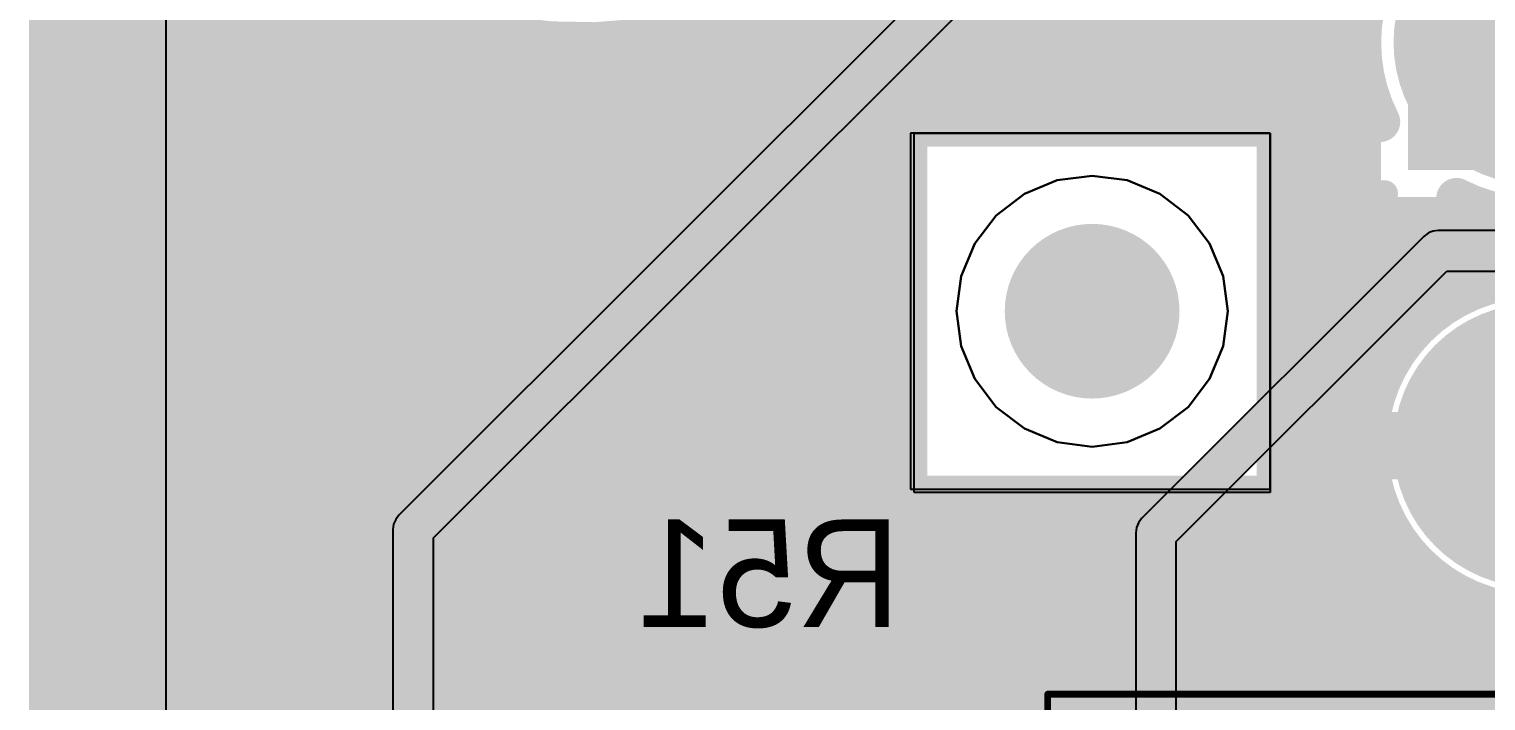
# Model space of a CAD drawing. Header units: millimetres. Extents: x 0.11 to 5.67, y 0.55 to 4.24.
# Drawn here: x 0.6828 to 1.1094, y 3.6959 to 3.8927 of the extents above; entities that cross this region are included whole.
import ezdxf

# ---------------------------------------------------------------- set-up
doc = ezdxf.new("R2010")
doc.units = ezdxf.units.MM
doc.header["$MEASUREMENT"] = 0
for name, color, linetype in [('BottomLayer', 5, 'Continuous'), ('BottomOverlay', 54, 'Continuous'), ('BottomPaste', 16, 'Continuous'), ('BottomSolder', 6, 'Continuous'), ('InternalPlane1', 76, 'Continuous'), ('InternalPlane2', 16, 'Continuous'), ('KeepOutLayer', 6, 'Continuous'), ('Mechanical1', 6, 'Continuous'), ('Mechanical3', 76, 'Continuous'), ('MultiLayer', 9, 'Continuous'), ('PadHoleLayer', 156, 'Continuous'), ('TopLayer', 1, 'Continuous'), ('TopOverlay', 2, 'Continuous'), ('TopSolder', 216, 'Continuous')]:
    doc.layers.add(name, color=color, linetype=linetype)

# ---------------------------------------------------------------- blocks, each defined once
blk = doc.blocks.new('REPER1_2_19')
at = {"layer": 'TopLayer'}
for p, q in [((-0.05315, 0.05217), (-0.05315, -0.05217)), ((0.05217, 0.05217), (-0.05315, 0.05217)), ((0.05217, -0.05217), (0.05217, 0.05217)), ((-0.05315, -0.05217), (0.05217, -0.05217))]:
    blk.add_line(p, q, dxfattribs=at)
at = {"layer": 'TopLayer', "const_width": 0.02362}
blk.add_lwpolyline([(-0.01181, 0, 1), (0.01181, 0, 1)], format="xyb", close=True, dxfattribs=at)
at = {"layer": 'TopSolder'}
for p, q in [((0, 0.03971), (-0.01028, 0.03836)), ((0, 0.03971), (0, 0.03971)), ((0.01028, 0.03836), (0, 0.03971)), ((-0.01985, 0.03439), (-0.02808, 0.02808)), ((-0.01028, 0.03836), (-0.01985, 0.03439)), ((0.01985, 0.03439), (0.01028, 0.03836)), ((0.02808, 0.02808), (0.01985, 0.03439)), ((-0.02808, 0.02808), (-0.03439, 0.01985)), ((0.03439, 0.01985), (0.02808, 0.02808)), ((-0.03439, 0.01985), (-0.03836, 0.01028)), ((0.03836, 0.01028), (0.03439, 0.01985)), ((-0.03836, 0.01028), (-0.03971, 0)), ((0.03971, 0), (0.03836, 0.01028)), ((-0.03971, 0), (-0.03836, -0.01028)), ((0.03836, -0.01028), (0.03971, 0)), ((-0.03836, -0.01028), (-0.03439, -0.01985)), ((0.03439, -0.01985), (0.03836, -0.01028)), ((-0.03439, -0.01985), (-0.02808, -0.02808)), ((0.02808, -0.02808), (0.03439, -0.01985)), ((-0.02808, -0.02808), (-0.01985, -0.03439)), ((0.01985, -0.03439), (0.02808, -0.02808)), ((-0.01985, -0.03439), (-0.01028, -0.03836)), ((-0.01028, -0.03836), (0, -0.03971)), ((0, -0.03971), (0.01028, -0.03836)), ((0.01028, -0.03836), (0.01985, -0.03439)), ((0, -0.03971), (0, -0.03971))]:
    blk.add_line(p, q, dxfattribs=at)
at = {"layer": 'TopSolder', "const_width": 0.02559}
blk.add_lwpolyline([(-0.0128, 0, 1), (0.0128, 0, 1)], format="xyb", close=True, dxfattribs=at)
blk = doc.blocks.new('MIF2X01PRP_41')
at = {"layer": 'BottomLayer', "const_width": 0.03543}
blk.add_lwpolyline([(-0.01772, 0.11811, 1), (0.01772, 0.11811, 1)], format="xyb", close=True, dxfattribs=at)
at = {"layer": 'BottomLayer'}
blk.add_solid([(-0.03543, -0.03543), (0.03543, -0.03543), (-0.03543, 0.03543), (0.03543, 0.03543)], dxfattribs=at)
at = {"layer": 'BottomSolder', "const_width": 0.0374}
blk.add_lwpolyline([(-0.0187, 0.11811, 1), (0.0187, 0.11811, 1)], format="xyb", close=True, dxfattribs=at)
at = {"layer": 'BottomSolder'}
blk.add_solid([(-0.0374, -0.0374), (0.0374, -0.0374), (-0.0374, 0.0374), (0.0374, 0.0374)], dxfattribs=at)
at = {"layer": 'InternalPlane1', "const_width": 0.04165}
for points in [[(-0.02083, 0.11811, 1), (0.02083, 0.11811, 1)], [(-0.02083, 0, 1), (0.02083, 0, 1)]]:
    blk.add_lwpolyline(points, format="xyb", close=True, dxfattribs=at)
at = {"layer": 'InternalPlane2', "const_width": 0.01181}
for points in [[(-0.02324, 0.16371, -0.240079), (0.02324, 0.16371)], [(0.0456, 0.14135, -0.240079), (0.0456, 0.09487)], [(0.02324, 0.07251, -0.240079), (-0.02324, 0.07251)], [(-0.02324, 0.0456, -0.240079), (0.02324, 0.0456)], [(0.0456, 0.02324, -0.240079), (0.0456, -0.02324)]]:
    blk.add_lwpolyline(points, format="xyb", dxfattribs=at)
at = {"layer": 'InternalPlane2', "const_width": 0.00591}
for points in [[(0.02028, 0.16371, 1), (0.02619, 0.16371, 1)], [(0.04265, 0.14135, 1), (0.04856, 0.14135, 1)], [(0.04265, 0.09487, 1), (0.04856, 0.09487, 1)], [(0.02028, 0.07251, 1), (0.02619, 0.07251, 1)], [(0.02028, 0.0456, 1), (0.02619, 0.0456, 1)], [(0.04265, 0.02324, 1), (0.04856, 0.02324, 1)]]:
    blk.add_lwpolyline(points, format="xyb", close=True, dxfattribs=at)
at = {"layer": 'MultiLayer', "const_width": 0.03543}
blk.add_lwpolyline([(-0.01772, 0.11811, 1), (0.01772, 0.11811, 1)], format="xyb", close=True, dxfattribs=at)
at = {"layer": 'MultiLayer'}
blk.add_solid([(-0.03543, -0.03543), (0.03543, -0.03543), (-0.03543, 0.03543), (0.03543, 0.03543)], dxfattribs=at)
at = {"layer": 'PadHoleLayer', "const_width": 0.02165}
for points in [[(-0.01083, 0.11811, 1), (0.01083, 0.11811, 1)], [(-0.01083, 0, 1), (0.01083, 0, 1)]]:
    blk.add_lwpolyline(points, format="xyb", close=True, dxfattribs=at)
at = {"layer": 'TopLayer', "const_width": 0.03543}
blk.add_lwpolyline([(-0.01772, 0.11811, 1), (0.01772, 0.11811, 1)], format="xyb", close=True, dxfattribs=at)
at = {"layer": 'TopLayer'}
blk.add_solid([(-0.03543, -0.03543), (0.03543, -0.03543), (-0.03543, 0.03543), (0.03543, 0.03543)], dxfattribs=at)
at = {"layer": 'TopOverlay', "const_width": 0.00787}
for points in [[(0.05955, 0.04429), (0.04429, 0.04429)], [(0.13976, -0.03593), (0.05955, 0.04429)]]:
    blk.add_lwpolyline(points, dxfattribs=at)
at = {"layer": 'TopOverlay', "const_width": 0.00394}
for points in [[(0.04232, 0.04429, 1), (0.04626, 0.04429, 1)], [(0.05758, 0.04429, 1), (0.06152, 0.04429, 1)], [(0.05758, 0.04429, 1), (0.06152, 0.04429, 1)]]:
    blk.add_lwpolyline(points, format="xyb", close=True, dxfattribs=at)
at = {"layer": 'TopSolder', "const_width": 0.0374}
blk.add_lwpolyline([(-0.0187, 0.11811, 1), (0.0187, 0.11811, 1)], format="xyb", close=True, dxfattribs=at)
at = {"layer": 'TopSolder'}
blk.add_solid([(-0.0374, -0.0374), (0.0374, -0.0374), (-0.0374, 0.0374), (0.0374, 0.0374)], dxfattribs=at)
blk = doc.blocks.new('D_PAK_TO_252AA__51')
at = {"layer": 'Mechanical1', "const_width": 0.00197}
for points in [[(-0.23031, 0.1437), (0.23031, 0.1437)], [(0.23031, 0.1437), (0.23031, -0.1437)]]:
    blk.add_lwpolyline(points, dxfattribs=at)
at = {"layer": 'Mechanical1', "const_width": 0.000984}
blk.add_lwpolyline([(0.22982, 0.1437, 1), (0.23081, 0.1437, 1)], format="xyb", close=True, dxfattribs=at)
blk.add_lwpolyline([(0.22982, 0.1437, 1), (0.23081, 0.1437, 1)], format="xyb", close=True, dxfattribs=at)
blk = doc.blocks.new('REPER1_2_B_90')
at = {"layer": 'BottomLayer'}
for p, q in [((-0.05315, -0.05217), (-0.05315, 0.05217)), ((-0.05315, 0.05217), (0.05217, 0.05217)), ((0.05217, 0.05217), (0.05217, -0.05217)), ((0.05217, -0.05217), (-0.05315, -0.05217))]:
    blk.add_line(p, q, dxfattribs=at)
at = {"layer": 'BottomLayer', "const_width": 0.02362}
blk.add_lwpolyline([(-0.01181, 0, 1), (0.01181, 0, 1)], format="xyb", close=True, dxfattribs=at)
at = {"layer": 'BottomSolder'}
for p, q in [((-0.01028, 0.03836), (0, 0.03971)), ((0, 0.03971), (0, 0.03971)), ((0, 0.03971), (0.01028, 0.03836)), ((-0.02808, 0.02808), (-0.01985, 0.03439)), ((-0.01985, 0.03439), (-0.01028, 0.03836)), ((0.01028, 0.03836), (0.01985, 0.03439)), ((0.01985, 0.03439), (0.02808, 0.02808)), ((-0.03439, 0.01985), (-0.02808, 0.02808)), ((0.02808, 0.02808), (0.03439, 0.01985)), ((-0.03836, 0.01028), (-0.03439, 0.01985)), ((0.03439, 0.01985), (0.03836, 0.01028)), ((-0.03971, 0), (-0.03836, 0.01028)), ((0.03836, 0.01028), (0.03971, 0)), ((-0.03836, -0.01028), (-0.03971, 0)), ((0.03971, 0), (0.03836, -0.01028)), ((-0.03439, -0.01985), (-0.03836, -0.01028)), ((0.03836, -0.01028), (0.03439, -0.01985)), ((-0.02808, -0.02808), (-0.03439, -0.01985)), ((0.03439, -0.01985), (0.02808, -0.02808)), ((-0.01985, -0.03439), (-0.02808, -0.02808)), ((0.02808, -0.02808), (0.01985, -0.03439)), ((-0.01028, -0.03836), (-0.01985, -0.03439)), ((0, -0.03971), (-0.01028, -0.03836)), ((0.01028, -0.03836), (0, -0.03971)), ((0.01985, -0.03439), (0.01028, -0.03836)), ((0, -0.03971), (0, -0.03971))]:
    blk.add_line(p, q, dxfattribs=at)
at = {"layer": 'BottomSolder', "const_width": 0.02559}
blk.add_lwpolyline([(-0.0128, 0, 1), (0.0128, 0, 1)], format="xyb", close=True, dxfattribs=at)
blk = doc.blocks.new('R2512_B_125')
at = {"layer": 'BottomLayer'}
for points in [[(-0.14075, -0.06594), (-0.06988, -0.06594), (-0.14075, 0.06791), (-0.06988, 0.06791)], [(0.06398, -0.06594), (0.13484, -0.06594), (0.06398, 0.06791), (0.13484, 0.06791)]]:
    blk.add_solid(points, dxfattribs=at)
at = {"layer": 'BottomOverlay', "const_width": 0.00787}
for points in [[(-0.15256, 0.07972), (-0.15256, -0.07776)], [(-0.15256, 0.07972), (0.14665, 0.07972)], [(0.14665, 0.07972), (0.14665, -0.07776)], [(-0.15256, -0.07776), (0.14665, -0.07776)]]:
    blk.add_lwpolyline(points, dxfattribs=at)
at = {"layer": 'BottomOverlay', "const_width": 0.00394}
for points in [[(-0.15453, 0.07972, 1), (-0.15059, 0.07972, 1)], [(-0.15453, 0.07972, 1), (-0.15059, 0.07972, 1)], [(0.14469, 0.07972, 1), (0.14862, 0.07972, 1)], [(0.14469, 0.07972, 1), (0.14862, 0.07972, 1)], [(-0.15453, -0.07776, 1), (-0.15059, -0.07776, 1)], [(-0.15453, -0.07776, 1), (-0.15059, -0.07776, 1)], [(0.14469, -0.07776, 1), (0.14862, -0.07776, 1)], [(0.14469, -0.07776, 1), (0.14862, -0.07776, 1)]]:
    blk.add_lwpolyline(points, format="xyb", close=True, dxfattribs=at)
at = {"layer": 'BottomPaste'}
for points in [[(-0.14075, -0.06594), (-0.06988, -0.06594), (-0.14075, 0.06791), (-0.06988, 0.06791)], [(0.06398, -0.06594), (0.13484, -0.06594), (0.06398, 0.06791), (0.13484, 0.06791)]]:
    blk.add_solid(points, dxfattribs=at)
at = {"layer": 'BottomSolder'}
for points in [[(-0.14272, -0.06791), (-0.06791, -0.06791), (-0.14272, 0.06988), (-0.06791, 0.06988)], [(0.06201, -0.06791), (0.13681, -0.06791), (0.06201, 0.06988), (0.13681, 0.06988)]]:
    blk.add_solid(points, dxfattribs=at)
at = {"layer": 'Mechanical3'}
for p, q in [((-0.13484, 0.00984), (-0.13484, -0.02164)), ((-0.12435, -0.00065), (-0.11385, 0.00984)), ((-0.09811, 0.00984), (-0.10336, 0.00459)), ((-0.08761, 0.00984), (-0.09811, 0.00984)), ((-0.08237, 0.00459), (-0.08761, 0.00984)), ((-0.07187, 0.00984), (-0.06138, 0.00984)), ((-0.06138, 0.00984), (-0.06662, 0.00984)), ((-0.06662, 0.00984), (-0.06662, -0.02164)), ((-0.08237, -0.0059), (-0.08237, 0.00459)), ((-0.1191, -0.00065), (-0.13484, -0.00065)), ((-0.11385, -0.0059), (-0.1191, -0.00065)), ((-0.11385, -0.0164), (-0.11385, -0.0059)), ((-0.10336, -0.02164), (-0.10336, -0.0059)), ((-0.10336, -0.0059), (-0.09286, -0.01115)), ((-0.08761, -0.01115), (-0.08237, -0.0059)), ((-0.09286, -0.01115), (-0.08761, -0.01115)), ((-0.1191, -0.02164), (-0.11385, -0.0164)), ((-0.06662, -0.02164), (-0.07187, -0.0164)), ((-0.13484, -0.02164), (-0.1191, -0.02164)), ((-0.08237, -0.02164), (-0.10336, -0.02164))]:
    blk.add_line(p, q, dxfattribs=at)

msp = doc.modelspace()

# ---------------------------------------------------------------- linework, layer by layer
at = {"layer": 'BottomLayer', "const_width": 0.00787}
for points in [[(0.97638, 4.02264, -0.839857), (0.72047, 3.97775)], [(0.78937, 3.72067, -0.410946), (0.80709, 3.73819)], [(0.78937, 3.72067, -0.410946), (0.80709, 3.73819)], [(1.00787, 3.73819, -0.198912), (1.0204, 3.733)], [(1.00787, 3.73819, -0.198912), (1.0204, 3.733)], [(1.03221, 3.72119, -0.198912), (1.0374, 3.70866)], [(1.03221, 3.72119, -0.198912), (1.0374, 3.70866)]]:
    msp.add_lwpolyline(points, format="xyb", dxfattribs=at)
for points in [[(0.72047, 2.49311), (0.72047, 3.97775)], [(1.0748, 3.83957), (1.0748, 3.93799)], [(0.72047, 3.89664), (0.80549, 3.89664)], [(0.88348, 3.89664), (1.0748, 3.89664)], [(0.72047, 3.88877), (1.0748, 3.88877)], [(0.72047, 3.8809), (1.0748, 3.8809)], [(0.72047, 3.87302), (1.0748, 3.87302)], [(0.72047, 3.86515), (1.0748, 3.86515)], [(0.94193, 3.8622), (1.04626, 3.8622)], [(0.94193, 3.75689), (0.94193, 3.8622)], [(1.04626, 3.75689), (1.04626, 3.8622)], [(0.72047, 3.85727), (0.94193, 3.85727)], [(1.04626, 3.85727), (1.0748, 3.85727)], [(0.72047, 3.8494), (0.94193, 3.8494)], [(1.04626, 3.8494), (1.0748, 3.8494)], [(0.72047, 3.84153), (0.94193, 3.84153)], [(1.04626, 3.84153), (1.0748, 3.84153)], [(1.0748, 3.83957), (1.17323, 3.83957)], [(0.72047, 3.83365), (0.94193, 3.83365)], [(1.04626, 3.83365), (2.50598, 3.83365)], [(0.72047, 3.82578), (0.94193, 3.82578)], [(1.04626, 3.82578), (2.50422, 3.82578)], [(0.72047, 3.8179), (0.94193, 3.8179)], [(1.04626, 3.8179), (1.1102, 3.8179)], [(0.72047, 3.81003), (0.94193, 3.81003)], [(1.04626, 3.81003), (1.09448, 3.81003)], [(0.72047, 3.80216), (0.94193, 3.80216)], [(1.04626, 3.80216), (1.08619, 3.80216)], [(0.72047, 3.79428), (0.94193, 3.79428)], [(1.04626, 3.79428), (1.08084, 3.79428)], [(0.72047, 3.78641), (0.94193, 3.78641)], [(1.04626, 3.78641), (1.07739, 3.78641)], [(0.72047, 3.77853), (0.94193, 3.77853)], [(1.04626, 3.77853), (1.07544, 3.77853)], [(0.72047, 3.77066), (0.94193, 3.77066)], [(1.04626, 3.77066), (1.0748, 3.77066)], [(0.72047, 3.76279), (0.94193, 3.76279)], [(1.04626, 3.76279), (1.07544, 3.76279)], [(0.72047, 3.75491), (1.07739, 3.75491)], [(0.94193, 3.75689), (1.04626, 3.75689)], [(0.72047, 3.74704), (1.08085, 3.74704)], [(0.72047, 3.73916), (1.08621, 3.73916)], [(0.80709, 3.73819), (1.00787, 3.73819)], [(0.72047, 3.73129), (0.79306, 3.73129)], [(1.0204, 3.733), (1.03221, 3.72119)], [(1.02211, 3.73129), (1.0945, 3.73129)], [(0.72047, 3.72342), (0.78962, 3.72342)], [(1.02999, 3.72342), (1.11027, 3.72342)], [(0.7874, 3.54449), (0.78937, 3.72067)], [(0.80512, 3.54429), (0.80709, 3.72047)], [(0.80709, 3.72047), (1.00787, 3.72047)], [(1.00787, 3.72047), (1.01968, 3.70866)], [(0.72047, 3.71554), (0.78931, 3.71554)], [(0.80703, 3.71554), (1.0128, 3.71554)], [(1.03601, 3.71554), (1.187, 3.71554)], [(1.01968, 3.5689), (1.01968, 3.70866)], [(1.0374, 3.5689), (1.0374, 3.70866)], [(0.72047, 3.70767), (0.78923, 3.70767)], [(0.80694, 3.70767), (1.01968, 3.70767)], [(1.0374, 3.70767), (1.18691, 3.70767)], [(0.72047, 3.69979), (0.78914, 3.69979)], [(0.80686, 3.69979), (1.01968, 3.69979)], [(1.0374, 3.69979), (1.18682, 3.69979)], [(0.72047, 3.69192), (0.78905, 3.69192)], [(0.80677, 3.69192), (1.01968, 3.69192)], [(1.0374, 3.69192), (1.18673, 3.69192)]]:
    msp.add_lwpolyline(points, dxfattribs=at)
at = {"layer": 'BottomLayer'}
for points, const_width in [([(0.7185, 3.88877, 1), (0.72244, 3.88877, 1)], 0.00394), ([(1.07283, 3.88877, 1), (1.07677, 3.88877, 1)], 0.00394), ([(0.7185, 3.8809, 1), (0.72244, 3.8809, 1)], 0.00394), ([(1.07283, 3.8809, 1), (1.07677, 3.8809, 1)], 0.00394), ([(0.7185, 3.87302, 1), (0.72244, 3.87302, 1)], 0.00394), ([(1.07283, 3.87302, 1), (1.07677, 3.87302, 1)], 0.00394), ([(0.7185, 3.86515, 1), (0.72244, 3.86515, 1)], 0.00394), ([(0.93996, 3.8622, 1), (0.9439, 3.8622, 1)], 0.00394), ([(0.93996, 3.8622, 1), (0.9439, 3.8622, 1)], 0.00394), ([(1.04429, 3.8622, 1), (1.04823, 3.8622, 1)], 0.00394), ([(1.04429, 3.8622, 1), (1.04823, 3.8622, 1)], 0.00394), ([(1.07283, 3.86515, 1), (1.07677, 3.86515, 1)], 0.00394), ([(0.7185, 3.85727, 1), (0.72244, 3.85727, 1)], 0.00394), ([(0.93996, 3.85727, 1), (0.9439, 3.85727, 1)], 0.00394), ([(1.04429, 3.85727, 1), (1.04823, 3.85727, 1)], 0.00394), ([(1.07283, 3.85727, 1), (1.07677, 3.85727, 1)], 0.00394), ([(0.7185, 3.8494, 1), (0.72244, 3.8494, 1)], 0.00394), ([(0.93996, 3.8494, 1), (0.9439, 3.8494, 1)], 0.00394), ([(1.04429, 3.8494, 1), (1.04823, 3.8494, 1)], 0.00394), ([(1.07283, 3.8494, 1), (1.07677, 3.8494, 1)], 0.00394), ([(0.7185, 3.84153, 1), (0.72244, 3.84153, 1)], 0.00394), ([(0.93996, 3.84153, 1), (0.9439, 3.84153, 1)], 0.00394), ([(1.04429, 3.84153, 1), (1.04823, 3.84153, 1)], 0.00394), ([(1.07283, 3.84153, 1), (1.07677, 3.84153, 1)], 0.00394), ([(1.07283, 3.83957, 1), (1.07677, 3.83957, 1)], 0.00394), ([(1.07283, 3.83957, 1), (1.07677, 3.83957, 1)], 0.00394), ([(0.7185, 3.83365, 1), (0.72244, 3.83365, 1)], 0.00394), ([(0.93996, 3.83365, 1), (0.9439, 3.83365, 1)], 0.00394), ([(1.04429, 3.83365, 1), (1.04823, 3.83365, 1)], 0.00394), ([(0.7185, 3.82578, 1), (0.72244, 3.82578, 1)], 0.00394), ([(0.93996, 3.82578, 1), (0.9439, 3.82578, 1)], 0.00394), ([(1.04429, 3.82578, 1), (1.04823, 3.82578, 1)], 0.00394), ([(1.17323, 3.77067, 1), (1.0748, 3.77067, 1)], 0.00787), ([(0.7185, 3.8179, 1), (0.72244, 3.8179, 1)], 0.00394), ([(0.93996, 3.8179, 1), (0.9439, 3.8179, 1)], 0.00394), ([(1.04429, 3.8179, 1), (1.04823, 3.8179, 1)], 0.00394), ([(1.10824, 3.8179, 1), (1.11217, 3.8179, 1)], 0.00394), ([(0.7185, 3.81003, 1), (0.72244, 3.81003, 1)], 0.00394), ([(0.93996, 3.81003, 1), (0.9439, 3.81003, 1)], 0.00394), ([(1.04429, 3.81003, 1), (1.04823, 3.81003, 1)], 0.00394), ([(1.09251, 3.81003, 1), (1.09644, 3.81003, 1)], 0.00394), ([(0.7185, 3.80216, 1), (0.72244, 3.80216, 1)], 0.00394), ([(0.93996, 3.80216, 1), (0.9439, 3.80216, 1)], 0.00394), ([(1.04429, 3.80216, 1), (1.04823, 3.80216, 1)], 0.00394), ([(1.08423, 3.80216, 1), (1.08816, 3.80216, 1)], 0.00394), ([(0.7185, 3.79428, 1), (0.72244, 3.79428, 1)], 0.00394), ([(0.93996, 3.79428, 1), (0.9439, 3.79428, 1)], 0.00394), ([(1.04429, 3.79428, 1), (1.04823, 3.79428, 1)], 0.00394), ([(1.07887, 3.79428, 1), (1.08281, 3.79428, 1)], 0.00394), ([(0.7185, 3.78641, 1), (0.72244, 3.78641, 1)], 0.00394), ([(0.93996, 3.78641, 1), (0.9439, 3.78641, 1)], 0.00394), ([(1.04429, 3.78641, 1), (1.04823, 3.78641, 1)], 0.00394), ([(1.07542, 3.78641, 1), (1.07936, 3.78641, 1)], 0.00394), ([(0.7185, 3.77853, 1), (0.72244, 3.77853, 1)], 0.00394), ([(0.93996, 3.77853, 1), (0.9439, 3.77853, 1)], 0.00394), ([(1.04429, 3.77853, 1), (1.04823, 3.77853, 1)], 0.00394), ([(1.07347, 3.77853, 1), (1.0774, 3.77853, 1)], 0.00394), ([(0.7185, 3.77066, 1), (0.72244, 3.77066, 1)], 0.00394), ([(0.93996, 3.77066, 1), (0.9439, 3.77066, 1)], 0.00394), ([(1.04429, 3.77066, 1), (1.04823, 3.77066, 1)], 0.00394), ([(1.07283, 3.77067, 1), (1.07677, 3.77067, 1)], 0.00394), ([(1.07283, 3.77066, 1), (1.07677, 3.77066, 1)], 0.00394), ([(0.7185, 3.76279, 1), (0.72244, 3.76279, 1)], 0.00394), ([(0.93996, 3.76279, 1), (0.9439, 3.76279, 1)], 0.00394), ([(1.04429, 3.76279, 1), (1.04823, 3.76279, 1)], 0.00394), ([(1.07347, 3.76279, 1), (1.07741, 3.76279, 1)], 0.00394), ([(0.7185, 3.75491, 1), (0.72244, 3.75491, 1)], 0.00394), ([(0.93996, 3.75689, 1), (0.9439, 3.75689, 1)], 0.00394), ([(0.93996, 3.75689, 1), (0.9439, 3.75689, 1)], 0.00394), ([(1.04429, 3.75689, 1), (1.04823, 3.75689, 1)], 0.00394), ([(1.04429, 3.75689, 1), (1.04823, 3.75689, 1)], 0.00394), ([(1.07543, 3.75491, 1), (1.07936, 3.75491, 1)], 0.00394), ([(0.7185, 3.74704, 1), (0.72244, 3.74704, 1)], 0.00394), ([(1.07888, 3.74704, 1), (1.08282, 3.74704, 1)], 0.00394), ([(0.7185, 3.73916, 1), (0.72244, 3.73916, 1)], 0.00394), ([(0.80512, 3.73819, 1), (0.80906, 3.73819, 1)], 0.00394), ([(0.80512, 3.73819, 1), (0.80906, 3.73819, 1)], 0.00394), ([(0.80512, 3.73819, 1), (0.80906, 3.73819, 1)], 0.00394), ([(1.00591, 3.73819, 1), (1.00984, 3.73819, 1)], 0.00394), ([(1.00591, 3.73819, 1), (1.00984, 3.73819, 1)], 0.00394), ([(1.00591, 3.73819, 1), (1.00984, 3.73819, 1)], 0.00394), ([(1.08424, 3.73916, 1), (1.08818, 3.73916, 1)], 0.00394), ([(0.7185, 3.73129, 1), (0.72244, 3.73129, 1)], 0.00394), ([(0.79109, 3.73129, 1), (0.79502, 3.73129, 1)], 0.00394), ([(1.01843, 3.733, 1), (1.02237, 3.733, 1)], 0.00394), ([(1.01843, 3.733, 1), (1.02237, 3.733, 1)], 0.00394), ([(1.01843, 3.733, 1), (1.02237, 3.733, 1)], 0.00394), ([(1.02014, 3.73129, 1), (1.02408, 3.73129, 1)], 0.00394), ([(1.09253, 3.73129, 1), (1.09647, 3.73129, 1)], 0.00394), ([(0.7185, 3.72342, 1), (0.72244, 3.72342, 1)], 0.00394), ([(0.78765, 3.72342, 1), (0.79158, 3.72342, 1)], 0.00394), ([(1.02802, 3.72342, 1), (1.03195, 3.72342, 1)], 0.00394), ([(1.03024, 3.72119, 1), (1.03418, 3.72119, 1)], 0.00394), ([(1.03024, 3.72119, 1), (1.03418, 3.72119, 1)], 0.00394), ([(1.03024, 3.72119, 1), (1.03418, 3.72119, 1)], 0.00394), ([(1.1083, 3.72342, 1), (1.11224, 3.72342, 1)], 0.00394), ([(0.7874, 3.72067, 1), (0.79134, 3.72067, 1)], 0.00394), ([(0.7874, 3.72067, 1), (0.79134, 3.72067, 1)], 0.00394), ([(0.7874, 3.72067, 1), (0.79134, 3.72067, 1)], 0.00394), ([(0.80512, 3.72047, 1), (0.80906, 3.72047, 1)], 0.00394), ([(0.80512, 3.72047, 1), (0.80906, 3.72047, 1)], 0.00394), ([(1.00591, 3.72047, 1), (1.00984, 3.72047, 1)], 0.00394), ([(1.00591, 3.72047, 1), (1.00984, 3.72047, 1)], 0.00394), ([(0.7185, 3.71554, 1), (0.72244, 3.71554, 1)], 0.00394), ([(0.78735, 3.71554, 1), (0.79128, 3.71554, 1)], 0.00394), ([(0.80506, 3.71554, 1), (0.809, 3.71554, 1)], 0.00394), ([(1.01084, 3.71554, 1), (1.01477, 3.71554, 1)], 0.00394), ([(1.03404, 3.71554, 1), (1.03798, 3.71554, 1)], 0.00394), ([(1.01772, 3.70866, 1), (1.02165, 3.70866, 1)], 0.00394), ([(1.01772, 3.70866, 1), (1.02165, 3.70866, 1)], 0.00394), ([(1.03543, 3.70866, 1), (1.03937, 3.70866, 1)], 0.00394), ([(1.03543, 3.70866, 1), (1.03937, 3.70866, 1)], 0.00394), ([(1.03543, 3.70866, 1), (1.03937, 3.70866, 1)], 0.00394), ([(0.7185, 3.70767, 1), (0.72244, 3.70767, 1)], 0.00394), ([(0.78726, 3.70767, 1), (0.79119, 3.70767, 1)], 0.00394), ([(0.80497, 3.70767, 1), (0.80891, 3.70767, 1)], 0.00394), ([(1.01772, 3.70767, 1), (1.02165, 3.70767, 1)], 0.00394), ([(1.03543, 3.70767, 1), (1.03937, 3.70767, 1)], 0.00394), ([(0.7185, 3.69979, 1), (0.72244, 3.69979, 1)], 0.00394), ([(0.78717, 3.69979, 1), (0.79111, 3.69979, 1)], 0.00394), ([(0.80489, 3.69979, 1), (0.80882, 3.69979, 1)], 0.00394), ([(1.01772, 3.69979, 1), (1.02165, 3.69979, 1)], 0.00394), ([(1.03543, 3.69979, 1), (1.03937, 3.69979, 1)], 0.00394), ([(0.7185, 3.69192, 1), (0.72244, 3.69192, 1)], 0.00394), ([(0.78708, 3.69192, 1), (0.79102, 3.69192, 1)], 0.00394), ([(0.8048, 3.69192, 1), (0.80874, 3.69192, 1)], 0.00394), ([(1.01772, 3.69192, 1), (1.02165, 3.69192, 1)], 0.00394), ([(1.03543, 3.69192, 1), (1.03937, 3.69192, 1)], 0.00394)]:
    msp.add_lwpolyline(points, format="xyb", close=True, dxfattribs=dict(at, const_width=const_width))
at = {"layer": 'InternalPlane1'}
msp.add_line((0.72285, 0.64116), (0.72285, 4.14427), dxfattribs=at)
at = {"layer": 'InternalPlane1', "const_width": 0.04}
msp.add_lwpolyline([(0.70276, 0.62106), (0.70276, 4.16437)], dxfattribs=at)
at = {"layer": 'InternalPlane2'}
for p, q in [((0.72285, 2.1467), (0.72285, 4.14427)), ((0.99776, 3.95697), (0.79106, 3.75027)), ((0.80123, 3.7436), (1.00444, 3.9468)), ((1.09126, 3.83197), (1.00858, 3.74929)), ((1.09249, 3.83291), (1.09126, 3.83197)), ((1.09309, 3.83316), (1.09249, 3.83291)), ((1.09393, 3.83351), (1.09309, 3.83316)), ((1.09547, 3.83371), (1.09393, 3.83351)), ((1.20324, 3.83371), (1.09547, 3.83371)), ((1.01875, 3.74261), (1.09794, 3.8218)), ((1.09794, 3.8218), (1.19975, 3.8218)), ((0.79106, 3.75027), (0.79012, 3.74904)), ((0.78952, 3.7476), (0.78932, 3.74606)), ((0.78932, 3.74606), (0.78932, 3.62992)), ((0.79012, 3.74904), (0.78952, 3.7476)), ((1.00704, 3.74662), (1.00684, 3.74508)), ((1.00764, 3.74806), (1.00704, 3.74662)), ((1.00858, 3.74929), (1.00764, 3.74806)), ((0.80123, 3.62992), (0.80123, 3.7436)), ((1.00684, 3.74508), (1.00684, 3.50197)), ((1.01875, 3.50197), (1.01875, 3.74261))]:
    msp.add_line(p, q, dxfattribs=at)
for points, const_width in [([(0.70276, 0.62106), (0.70276, 4.16437)], 0.04), ([(0.79528, 3.74606), (1.00197, 3.95276)], 0.01181), ([(1.0128, 3.74508), (1.09547, 3.82776)], 0.01181), ([(1.09547, 3.82776), (1.20571, 3.82776)], 0.01181), ([(0.79528, 3.62992), (0.79528, 3.74606)], 0.01181), ([(1.0128, 3.50197), (1.0128, 3.74508)], 0.01181)]:
    msp.add_lwpolyline(points, dxfattribs=dict(at, const_width=const_width))
at = {"layer": 'InternalPlane2', "const_width": 0.00591}
for points in [[(1.09252, 3.82776, 1), (1.09843, 3.82776, 1)], [(1.09252, 3.82776, 1), (1.09843, 3.82776, 1)], [(0.79232, 3.74606, 1), (0.79823, 3.74606, 1)], [(0.79232, 3.74606, 1), (0.79823, 3.74606, 1)], [(1.00984, 3.74508, 1), (1.01575, 3.74508, 1)], [(1.00984, 3.74508, 1), (1.01575, 3.74508, 1)]]:
    msp.add_lwpolyline(points, format="xyb", close=True, dxfattribs=at)
at = {"layer": 'KeepOutLayer', "const_width": 0.00787}
msp.add_lwpolyline([(0.70276, 0.62106), (0.70276, 4.16437)], dxfattribs=at)
at = {"layer": 'TopLayer', "const_width": 0.00787}
msp.add_lwpolyline([(0.97638, 4.02264, -0.839857), (0.72047, 3.97775)], format="xyb", dxfattribs=at)
at = {"layer": 'TopLayer'}
for points, const_width in [([(0.72047, 3.37697), (0.72047, 3.97775)], 0.00787), ([(1.0748, 3.83957), (1.0748, 3.93799)], 0.00787), ([(0.72047, 3.89664), (0.80549, 3.89664)], 0.00787), ([(0.88348, 3.89664), (1.0748, 3.89664)], 0.00787), ([(0.72047, 3.88877), (1.0748, 3.88877)], 0.00787), ([(0.72047, 3.8809), (1.0748, 3.8809)], 0.00787), ([(0.72047, 3.87302), (1.0748, 3.87302)], 0.00787), ([(0.72047, 3.86515), (1.0748, 3.86515)], 0.00787), ([(0.94094, 3.8622), (1.04626, 3.8622)], 0.00787), ([(0.94094, 3.8622), (0.94094, 3.75787)], 0.00787), ([(1.04626, 3.8622), (1.04626, 3.75787)], 0.00787), ([(0.72047, 3.85727), (0.94094, 3.85727)], 0.00787), ([(1.04626, 3.85727), (1.0748, 3.85727)], 0.00787), ([(0.72047, 3.8494), (0.94094, 3.8494)], 0.00787), ([(1.04626, 3.8494), (1.0748, 3.8494)], 0.00787), ([(0.72047, 3.84153), (0.94094, 3.84153)], 0.00787), ([(1.04626, 3.84153), (1.0748, 3.84153)], 0.00787), ([(1.0748, 3.83957), (1.17323, 3.83957)], 0.00787), ([(0.72047, 3.83365), (0.94094, 3.83365)], 0.00787), ([(1.04626, 3.83365), (1.27756, 3.83365)], 0.00787), ([(0.72047, 3.82578), (0.94094, 3.82578)], 0.00787), ([(1.04626, 3.82578), (1.27756, 3.82578)], 0.00787), ([(0.72047, 3.8179), (0.94094, 3.8179)], 0.00787), ([(1.04626, 3.8179), (1.12307, 3.8179)], 0.00787), ([(0.72047, 3.81003), (0.94094, 3.81003)], 0.00787), ([(1.04626, 3.81003), (1.09789, 3.81003)], 0.00787), ([(0.72047, 3.80216), (0.94094, 3.80216)], 0.00787), ([(1.04626, 3.80216), (1.08879, 3.80216)], 0.00787), ([(0.72047, 3.79428), (0.94094, 3.79428)], 0.00787), ([(1.04626, 3.79428), (1.0831, 3.79428)], 0.00787), ([(0.72047, 3.78641), (0.94094, 3.78641)], 0.00787), ([(1.04626, 3.78641), (1.07947, 3.78641)], 0.00787), ([(0.72047, 3.77853), (0.94094, 3.77853)], 0.00787), ([(1.04626, 3.77853), (1.07743, 3.77853)], 0.00787), ([(1.08071, 3.77067), (1.12402, 3.77067)], 0.01969), ([(0.72047, 3.77066), (0.94094, 3.77066)], 0.00787), ([(1.04626, 3.77066), (1.07677, 3.77066)], 0.00787), ([(0.72047, 3.76279), (0.94094, 3.76279)], 0.00787), ([(1.04626, 3.76279), (1.07743, 3.76279)], 0.00787), ([(0.72047, 3.75491), (1.07948, 3.75491)], 0.00787), ([(0.94094, 3.75787), (1.04626, 3.75787)], 0.00787), ([(0.72047, 3.74704), (1.08311, 3.74704)], 0.00787), ([(0.72047, 3.73916), (1.08881, 3.73916)], 0.00787), ([(0.72047, 3.73129), (1.09791, 3.73129)], 0.00787), ([(0.72047, 3.72342), (1.26968, 3.72342)], 0.00787), ([(0.72047, 3.71554), (1.2618, 3.71554)], 0.00787), ([(0.72047, 3.70767), (1.25393, 3.70767)], 0.00787), ([(0.72047, 3.69979), (1.24605, 3.69979)], 0.00787), ([(0.72047, 3.69192), (1.23818, 3.69192)], 0.00787)]:
    msp.add_lwpolyline(points, dxfattribs=dict(at, const_width=const_width))
for points, const_width in [([(0.7185, 3.88877, 1), (0.72244, 3.88877, 1)], 0.00394), ([(1.07283, 3.88877, 1), (1.07677, 3.88877, 1)], 0.00394), ([(0.7185, 3.8809, 1), (0.72244, 3.8809, 1)], 0.00394), ([(1.07283, 3.8809, 1), (1.07677, 3.8809, 1)], 0.00394), ([(0.7185, 3.87302, 1), (0.72244, 3.87302, 1)], 0.00394), ([(1.07283, 3.87302, 1), (1.07677, 3.87302, 1)], 0.00394), ([(0.7185, 3.86515, 1), (0.72244, 3.86515, 1)], 0.00394), ([(0.93898, 3.8622, 1), (0.94291, 3.8622, 1)], 0.00394), ([(0.93898, 3.8622, 1), (0.94291, 3.8622, 1)], 0.00394), ([(1.04429, 3.8622, 1), (1.04823, 3.8622, 1)], 0.00394), ([(1.04429, 3.8622, 1), (1.04823, 3.8622, 1)], 0.00394), ([(1.07283, 3.86515, 1), (1.07677, 3.86515, 1)], 0.00394), ([(0.7185, 3.85727, 1), (0.72244, 3.85727, 1)], 0.00394), ([(0.93898, 3.85727, 1), (0.94291, 3.85727, 1)], 0.00394), ([(1.04429, 3.85727, 1), (1.04823, 3.85727, 1)], 0.00394), ([(1.07283, 3.85727, 1), (1.07677, 3.85727, 1)], 0.00394), ([(0.7185, 3.8494, 1), (0.72244, 3.8494, 1)], 0.00394), ([(0.93898, 3.8494, 1), (0.94291, 3.8494, 1)], 0.00394), ([(1.04429, 3.8494, 1), (1.04823, 3.8494, 1)], 0.00394), ([(1.07283, 3.8494, 1), (1.07677, 3.8494, 1)], 0.00394), ([(0.7185, 3.84153, 1), (0.72244, 3.84153, 1)], 0.00394), ([(0.93898, 3.84153, 1), (0.94291, 3.84153, 1)], 0.00394), ([(1.04429, 3.84153, 1), (1.04823, 3.84153, 1)], 0.00394), ([(1.07283, 3.84153, 1), (1.07677, 3.84153, 1)], 0.00394), ([(1.07283, 3.83957, 1), (1.07677, 3.83957, 1)], 0.00394), ([(1.07283, 3.83957, 1), (1.07677, 3.83957, 1)], 0.00394), ([(0.7185, 3.83365, 1), (0.72244, 3.83365, 1)], 0.00394), ([(0.93898, 3.83365, 1), (0.94291, 3.83365, 1)], 0.00394), ([(1.04429, 3.83365, 1), (1.04823, 3.83365, 1)], 0.00394), ([(0.7185, 3.82578, 1), (0.72244, 3.82578, 1)], 0.00394), ([(0.93898, 3.82578, 1), (0.94291, 3.82578, 1)], 0.00394), ([(1.04429, 3.82578, 1), (1.04823, 3.82578, 1)], 0.00394), ([(0.7185, 3.8179, 1), (0.72244, 3.8179, 1)], 0.00394), ([(0.93898, 3.8179, 1), (0.94291, 3.8179, 1)], 0.00394), ([(1.04429, 3.8179, 1), (1.04823, 3.8179, 1)], 0.00394), ([(1.17126, 3.77067, 1), (1.07677, 3.77067, 1)], 0.00787), ([(0.7185, 3.81003, 1), (0.72244, 3.81003, 1)], 0.00394), ([(0.93898, 3.81003, 1), (0.94291, 3.81003, 1)], 0.00394), ([(1.04429, 3.81003, 1), (1.04823, 3.81003, 1)], 0.00394), ([(1.09592, 3.81003, 1), (1.09985, 3.81003, 1)], 0.00394), ([(0.7185, 3.80216, 1), (0.72244, 3.80216, 1)], 0.00394), ([(0.93898, 3.80216, 1), (0.94291, 3.80216, 1)], 0.00394), ([(1.04429, 3.80216, 1), (1.04823, 3.80216, 1)], 0.00394), ([(1.08683, 3.80216, 1), (1.09076, 3.80216, 1)], 0.00394), ([(0.7185, 3.79428, 1), (0.72244, 3.79428, 1)], 0.00394), ([(0.93898, 3.79428, 1), (0.94291, 3.79428, 1)], 0.00394), ([(1.04429, 3.79428, 1), (1.04823, 3.79428, 1)], 0.00394), ([(1.08113, 3.79428, 1), (1.08506, 3.79428, 1)], 0.00394), ([(0.7185, 3.78641, 1), (0.72244, 3.78641, 1)], 0.00394), ([(0.93898, 3.78641, 1), (0.94291, 3.78641, 1)], 0.00394), ([(1.04429, 3.78641, 1), (1.04823, 3.78641, 1)], 0.00394), ([(1.0775, 3.78641, 1), (1.08144, 3.78641, 1)], 0.00394), ([(0.7185, 3.77853, 1), (0.72244, 3.77853, 1)], 0.00394), ([(0.93898, 3.77853, 1), (0.94291, 3.77853, 1)], 0.00394), ([(1.04429, 3.77853, 1), (1.04823, 3.77853, 1)], 0.00394), ([(1.07579, 3.77067, 1), (1.08563, 3.77067, 1)], 0.00984), ([(1.07546, 3.77853, 1), (1.0794, 3.77853, 1)], 0.00394), ([(0.7185, 3.77066, 1), (0.72244, 3.77066, 1)], 0.00394), ([(0.93898, 3.77066, 1), (0.94291, 3.77066, 1)], 0.00394), ([(1.04429, 3.77066, 1), (1.04823, 3.77066, 1)], 0.00394), ([(1.0748, 3.77067, 1), (1.07874, 3.77067, 1)], 0.00394), ([(1.0748, 3.77066, 1), (1.07874, 3.77066, 1)], 0.00394), ([(0.7185, 3.76279, 1), (0.72244, 3.76279, 1)], 0.00394), ([(0.93898, 3.76279, 1), (0.94291, 3.76279, 1)], 0.00394), ([(1.04429, 3.76279, 1), (1.04823, 3.76279, 1)], 0.00394), ([(1.07547, 3.76279, 1), (1.0794, 3.76279, 1)], 0.00394), ([(0.7185, 3.75491, 1), (0.72244, 3.75491, 1)], 0.00394), ([(0.93898, 3.75787, 1), (0.94291, 3.75787, 1)], 0.00394), ([(0.93898, 3.75787, 1), (0.94291, 3.75787, 1)], 0.00394), ([(1.04429, 3.75787, 1), (1.04823, 3.75787, 1)], 0.00394), ([(1.04429, 3.75787, 1), (1.04823, 3.75787, 1)], 0.00394), ([(1.07751, 3.75491, 1), (1.08145, 3.75491, 1)], 0.00394), ([(0.7185, 3.74704, 1), (0.72244, 3.74704, 1)], 0.00394), ([(1.08114, 3.74704, 1), (1.08508, 3.74704, 1)], 0.00394), ([(0.7185, 3.73916, 1), (0.72244, 3.73916, 1)], 0.00394), ([(1.08684, 3.73916, 1), (1.09078, 3.73916, 1)], 0.00394), ([(0.7185, 3.73129, 1), (0.72244, 3.73129, 1)], 0.00394), ([(1.09595, 3.73129, 1), (1.09988, 3.73129, 1)], 0.00394), ([(0.7185, 3.72342, 1), (0.72244, 3.72342, 1)], 0.00394), ([(0.7185, 3.71554, 1), (0.72244, 3.71554, 1)], 0.00394), ([(0.7185, 3.70767, 1), (0.72244, 3.70767, 1)], 0.00394), ([(0.7185, 3.69979, 1), (0.72244, 3.69979, 1)], 0.00394), ([(0.7185, 3.69192, 1), (0.72244, 3.69192, 1)], 0.00394)]:
    msp.add_lwpolyline(points, format="xyb", close=True, dxfattribs=dict(at, const_width=const_width))

# ---------------------------------------------------------------- block references
for name, p, rotation in [('MIF2X01PRP_41', (1.12402, 3.88878), 180), ('REPER1_2_B_90', (0.99409, 3.81004), 90), ('R2512_B_125', (0.91142, 3.5502), 90), ('D_PAK_TO_252AA__51', (1.1248, 3.46752), 90)]:
    msp.add_blockref(name, p, dxfattribs=dict(rotation=rotation))
msp.add_blockref('REPER1_2_19', (0.99409, 3.81004))

# ---------------------------------------------------------------- texts
at = {"layer": 'BottomOverlay', "text_generation_flag": 2}
msp.add_text('R51', height=0.031496, dxfattribs=at).set_placement((0.93799, 3.71752))

doc.saveas('drawing.dxf')
